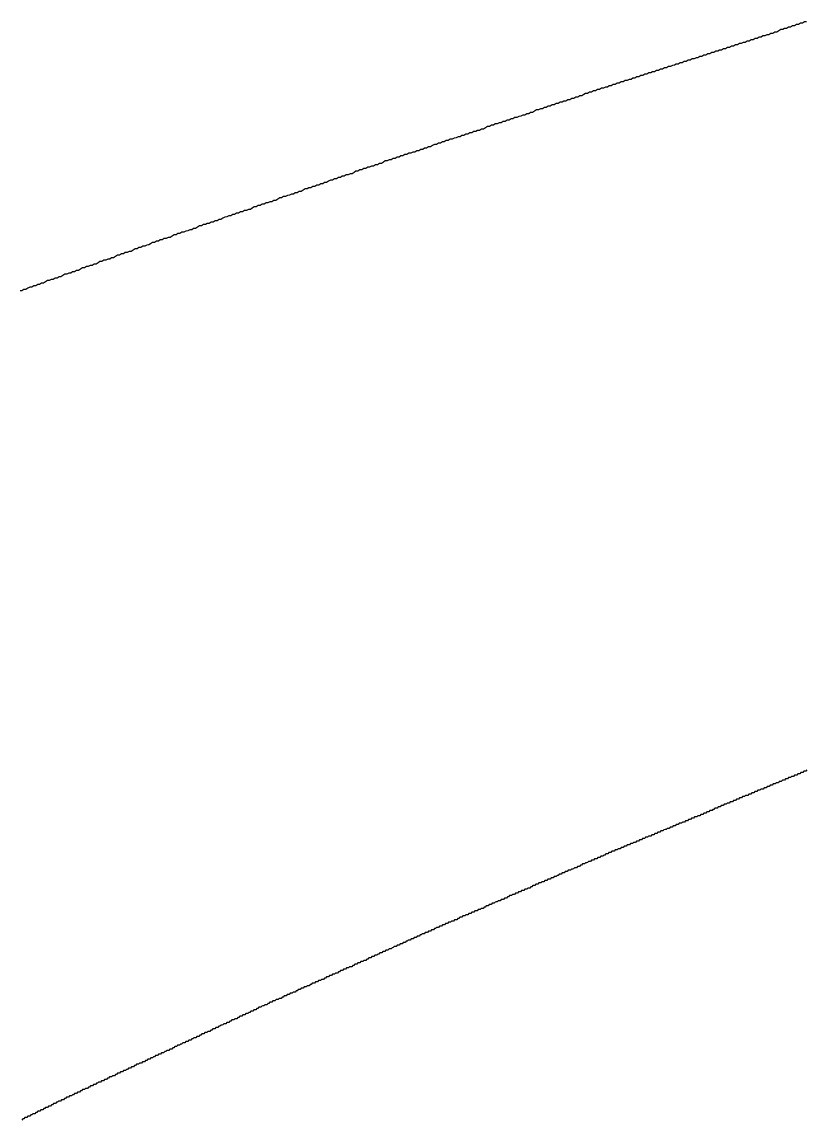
# Model space of a CAD drawing. Header units: millimetres. Extents: x 41 to 1041, y 1148 to 1248.
# Drawn here: x 85.12 to 91.41, y 1178.69 to 1187.48 of the extents above; entities that cross this region are included whole.
import ezdxf

# ---------------------------------------------------------------- set-up
doc = ezdxf.new("R2010")
doc.units = ezdxf.units.MM

msp = doc.modelspace()

# ---------------------------------------------------------------- linework, layer by layer
at = {"color": 3}
for points in [[(91.4097, 1187.4844, 0), (91.3937, 1187.4843, 0), (91.3778, 1187.4742, 0), (91.3618, 1187.4741, 0), (91.3459, 1187.4639, 0), (91.3299, 1187.4638, 0), (91.315, 1187.4537, 0), (91.299, 1187.4536, 0), (91.283, 1187.4435, 0), (91.267, 1187.4434, 0), (91.2511, 1187.4333, 0), (91.2351, 1187.4332, 0), (91.2202, 1187.4231, 0), (91.2042, 1187.423, 0), (91.1882, 1187.4129, 0), (91.1723, 1187.4028, 0), (91.1563, 1187.4027, 0), (91.1414, 1187.3925, 0), (91.1254, 1187.3924, 0), (91.1094, 1187.3823, 0), (91.0934, 1187.3822, 0), (91.0775, 1187.3721, 0), (91.0615, 1187.372, 0), (91.0466, 1187.3619, 0), (91.0306, 1187.3618, 0), (91.0146, 1187.3517, 0), (90.9986, 1187.3516, 0), (90.9827, 1187.3415, 0), (90.9677, 1187.3414, 0), (90.9518, 1187.3313, 0), (90.9358, 1187.3311, 0), (90.9199, 1187.321, 0), (90.9039, 1187.3209, 0), (90.8879, 1187.3108, 0), (90.8729, 1187.3107, 0), (90.857, 1187.3006, 0), (90.841, 1187.3005, 0), (90.8251, 1187.2904, 0), (90.8091, 1187.2903, 0), (90.7941, 1187.2802, 0), (90.7781, 1187.2801, 0), (90.7622, 1187.27, 0), (90.7462, 1187.2698, 0), (90.7303, 1187.2597, 0), (90.7143, 1187.2596, 0), (90.6993, 1187.2495, 0), (90.6833, 1187.2494, 0), (90.6674, 1187.2393, 0), (90.6514, 1187.2392, 0), (90.6355, 1187.2291, 0), (90.6195, 1187.229, 0), (90.6045, 1187.2189, 0), (90.5885, 1187.2188, 0), (90.5726, 1187.2087, 0), (90.5566, 1187.2086, 0), (90.5407, 1187.1984, 0), (90.5257, 1187.1983, 0), (90.5098, 1187.1882, 0), (90.4938, 1187.1881, 0), (90.4778, 1187.178, 0), (90.4618, 1187.1779, 0), (90.4459, 1187.1678, 0), (90.4309, 1187.1677, 0), (90.415, 1187.1576, 0), (90.399, 1187.1575, 0), (90.383, 1187.1474, 0), (90.367, 1187.1473, 0), (90.3521, 1187.1372, 0), (90.3361, 1187.137, 0), (90.3202, 1187.1269, 0), (90.3042, 1187.1268, 0), (90.2882, 1187.1167, 0), (90.2722, 1187.1166, 0), (90.2573, 1187.1065, 0), (90.2413, 1187.1064, 0), (90.2254, 1187.0963, 0), (90.2094, 1187.0962, 0), (90.1934, 1187.0861, 0), (90.1784, 1187.086, 0), (90.1625, 1187.0759, 0), (90.1465, 1187.0757, 0), (90.1306, 1187.0656, 0), (90.1146, 1187.0655, 0), (90.0986, 1187.0554, 0), (90.0836, 1187.0553, 0), (90.0677, 1187.0452, 0), (90.0517, 1187.0451, 0), (90.0358, 1187.035, 0), (90.0198, 1187.0349, 0), (90.0049, 1187.0248, 0), (89.9889, 1187.0247, 0), (89.9729, 1187.0146, 0), (89.9569, 1187.0144, 0), (89.941, 1187.0043, 0), (89.925, 1187.0042, 0), (89.9101, 1186.9941, 0), (89.8941, 1186.994, 0), (89.8781, 1186.9839, 0), (89.8621, 1186.9838, 0), (89.8462, 1186.9737, 0), (89.8312, 1186.9736, 0), (89.8153, 1186.9635, 0), (89.7993, 1186.9634, 0), (89.7833, 1186.9533, 0), (89.7673, 1186.9532, 0), (89.7514, 1186.943, 0), (89.7364, 1186.9429, 0), (89.7205, 1186.9328, 0), (89.7045, 1186.9327, 0), (89.6885, 1186.9226, 0), (89.6725, 1186.9225, 0), (89.6576, 1186.9124, 0), (89.6416, 1186.9123, 0), (89.6257, 1186.9022, 0), (89.6098, 1186.8921, 0), (89.5948, 1186.892, 0), (89.5788, 1186.8819, 0), (89.5628, 1186.8818, 0), (89.5469, 1186.8716, 0), (89.5309, 1186.8715, 0), (89.516, 1186.8614, 0), (89.5, 1186.8613, 0), (89.484, 1186.8512, 0), (89.468, 1186.8511, 0), (89.4531, 1186.841, 0), (89.4371, 1186.8409, 0), (89.4212, 1186.8308, 0), (89.4052, 1186.8307, 0), (89.3902, 1186.8206, 0), (89.3742, 1186.8205, 0), (89.3583, 1186.8104, 0), (89.3423, 1186.8102, 0), (89.3264, 1186.8001, 0), (89.3114, 1186.8, 0), (89.2954, 1186.7899, 0), (89.2794, 1186.7898, 0), (89.2635, 1186.7797, 0), (89.2485, 1186.7796, 0), (89.2326, 1186.7695, 0), (89.2166, 1186.7594, 0), (89.2006, 1186.7593, 0), (89.1857, 1186.7492, 0), (89.1697, 1186.7491, 0), (89.1538, 1186.739, 0), (89.1378, 1186.7388, 0), (89.1219, 1186.7287, 0), (89.1069, 1186.7286, 0), (89.0909, 1186.7185, 0), (89.0749, 1186.7184, 0), (89.059, 1186.7083, 0), (89.044, 1186.7082, 0), (89.0281, 1186.6981, 0), (89.0121, 1186.698, 0), (88.9961, 1186.6879, 0), (88.9801, 1186.6878, 0), (88.9652, 1186.6777, 0), (88.9492, 1186.6776, 0), (88.9333, 1186.6674, 0), (88.9173, 1186.6673, 0), (88.9023, 1186.6572, 0), (88.8863, 1186.6571, 0), (88.8704, 1186.647, 0), (88.8544, 1186.6469, 0), (88.8395, 1186.6368, 0), (88.8235, 1186.6267, 0), (88.8075, 1186.6266, 0), (88.7916, 1186.6165, 0), (88.7756, 1186.6164, 0), (88.7607, 1186.6063, 0), (88.7447, 1186.6062, 0), (88.7288, 1186.5961, 0), (88.7128, 1186.5959, 0), (88.6978, 1186.5858, 0), (88.6818, 1186.5857, 0), (88.6659, 1186.5756, 0), (88.6499, 1186.5755, 0), (88.635, 1186.5654, 0), (88.619, 1186.5653, 0), (88.603, 1186.5552, 0), (88.587, 1186.5551, 0), (88.5711, 1186.545, 0), (88.5561, 1186.5449, 0), (88.5402, 1186.5348, 0), (88.5242, 1186.5347, 0), (88.5082, 1186.5245, 0), (88.4932, 1186.5244, 0), (88.4773, 1186.5143, 0), (88.4613, 1186.5142, 0), (88.4454, 1186.5041, 0), (88.4304, 1186.504, 0), (88.4144, 1186.4939, 0), (88.3985, 1186.4838, 0), (88.3825, 1186.4837, 0), (88.3666, 1186.4736, 0), (88.3516, 1186.4735, 0), (88.3357, 1186.4634, 0), (88.3197, 1186.4633, 0), (88.3037, 1186.4531, 0), (88.2887, 1186.453, 0), (88.2728, 1186.4429, 0), (88.2568, 1186.4428, 0), (88.2409, 1186.4327, 0), (88.2259, 1186.4326, 0), (88.2099, 1186.4225, 0), (88.1939, 1186.4224, 0), (88.178, 1186.4123, 0), (88.162, 1186.4122, 0), (88.1471, 1186.4021, 0), (88.1311, 1186.402, 0), (88.1151, 1186.3919, 0), (88.0991, 1186.3917, 0), (88.0842, 1186.3816, 0), (88.0682, 1186.3815, 0), (88.0523, 1186.3714, 0), (88.0363, 1186.3713, 0), (88.0213, 1186.3612, 0), (88.0054, 1186.3511, 0), (87.9894, 1186.351, 0), (87.9735, 1186.3409, 0), (87.9585, 1186.3408, 0), (87.9425, 1186.3307, 0), (87.9265, 1186.3306, 0), (87.9106, 1186.3205, 0), (87.8956, 1186.3204, 0), (87.8797, 1186.3102, 0), (87.8637, 1186.3101, 0), (87.8488, 1186.3, 0), (87.8328, 1186.2999, 0), (87.8168, 1186.2898, 0), (87.8008, 1186.2897, 0), (87.7859, 1186.2796, 0), (87.77, 1186.2695, 0), (87.754, 1186.2694, 0), (87.739, 1186.2593, 0), (87.723, 1186.2592, 0), (87.7071, 1186.2491, 0), (87.6911, 1186.249, 0), (87.6762, 1186.2389, 0), (87.6602, 1186.2387, 0), (87.6442, 1186.2286, 0), (87.6292, 1186.2285, 0), (87.6133, 1186.2184, 0), (87.5973, 1186.2183, 0), (87.5814, 1186.2082, 0), (87.5664, 1186.1981, 0), (87.5504, 1186.198, 0), (87.5345, 1186.1879, 0), (87.5195, 1186.1878, 0), (87.5036, 1186.1777, 0), (87.4876, 1186.1776, 0), (87.4717, 1186.1675, 0), (87.4567, 1186.1673, 0), (87.4407, 1186.1572, 0), (87.4247, 1186.1571, 0), (87.4098, 1186.147, 0), (87.3938, 1186.1469, 0), (87.3779, 1186.1368, 0), (87.3629, 1186.1267, 0), (87.3469, 1186.1266, 0), (87.331, 1186.1165, 0), (87.315, 1186.1164, 0), (87.3001, 1186.1063, 0), (87.2841, 1186.1062, 0), (87.2681, 1186.0961, 0), (87.2531, 1186.096, 0), (87.2372, 1186.0858, 0), (87.2212, 1186.0857, 0), (87.2053, 1186.0756, 0), (87.1903, 1186.0755, 0), (87.1743, 1186.0654, 0), (87.1584, 1186.0553, 0), (87.1434, 1186.0552, 0), (87.1275, 1186.0451, 0), (87.1115, 1186.045, 0), (87.0955, 1186.0349, 0), (87.0805, 1186.0348, 0), (87.0646, 1186.0247, 0), (87.0486, 1186.0246, 0), (87.0337, 1186.0145, 0), (87.0177, 1186.0143, 0), (87.0018, 1186.0042, 0), (86.9858, 1186.0041, 0), (86.9708, 1185.994, 0), (86.9549, 1185.9839, 0), (86.9389, 1185.9838, 0), (86.924, 1185.9737, 0), (86.908, 1185.9736, 0), (86.892, 1185.9635, 0), (86.876, 1185.9634, 0), (86.8611, 1185.9533, 0), (86.8451, 1185.9532, 0), (86.8292, 1185.9431, 0), (86.8142, 1185.943, 0), (86.7982, 1185.9328, 0), (86.7822, 1185.9327, 0), (86.7673, 1185.9226, 0), (86.7513, 1185.9225, 0), (86.7354, 1185.9124, 0), (86.7194, 1185.9023, 0), (86.7044, 1185.9022, 0), (86.6885, 1185.8921, 0), (86.6725, 1185.892, 0), (86.6576, 1185.8819, 0), (86.6416, 1185.8818, 0), (86.6257, 1185.8717, 0), (86.6097, 1185.8716, 0), (86.5947, 1185.8615, 0), (86.5787, 1185.8613, 0), (86.5628, 1185.8512, 0), (86.5478, 1185.8511, 0), (86.5319, 1185.841, 0), (86.5159, 1185.8309, 0), (86.4999, 1185.8308, 0), (86.485, 1185.8207, 0), (86.469, 1185.8206, 0), (86.4531, 1185.8105, 0), (86.4381, 1185.8104, 0), (86.4221, 1185.8003, 0), (86.4061, 1185.8002, 0), (86.3902, 1185.7901, 0), (86.3752, 1185.79, 0), (86.3593, 1185.7798, 0), (86.3433, 1185.7797, 0), (86.3283, 1185.7696, 0), (86.3124, 1185.7595, 0), (86.2964, 1185.7594, 0), (86.2805, 1185.7493, 0), (86.2655, 1185.7492, 0), (86.2496, 1185.7391, 0), (86.2336, 1185.739, 0), (86.2186, 1185.7289, 0), (86.2026, 1185.7288, 0), (86.1877, 1185.7187, 0), (86.1717, 1185.7186, 0), (86.1558, 1185.7085, 0), (86.1408, 1185.6984, 0), (86.1248, 1185.6982, 0), (86.1089, 1185.6881, 0), (86.0939, 1185.688, 0), (86.078, 1185.6779, 0), (86.062, 1185.6778, 0), (86.047, 1185.6677, 0), (86.031, 1185.6676, 0), (86.0151, 1185.6575, 0), (86.0002, 1185.6474, 0), (85.9842, 1185.6473, 0), (85.9682, 1185.6372, 0), (85.9532, 1185.6371, 0), (85.9373, 1185.627, 0), (85.9213, 1185.6268, 0), (85.9064, 1185.6167, 0), (85.8904, 1185.6166, 0), (85.8754, 1185.6065, 0), (85.8595, 1185.5964, 0), (85.8435, 1185.5963, 0), (85.8286, 1185.5862, 0), (85.8126, 1185.5861, 0), (85.7967, 1185.576, 0), (85.7817, 1185.5759, 0), (85.7657, 1185.5658, 0), (85.7497, 1185.5657, 0), (85.7348, 1185.5556, 0), (85.7189, 1185.5455, 0), (85.7029, 1185.5454, 0), (85.6879, 1185.5353, 0), (85.6719, 1185.5351, 0), (85.656, 1185.525, 0), (85.641, 1185.5249, 0), (85.6251, 1185.5148, 0), (85.6101, 1185.5147, 0), (85.5941, 1185.5046, 0), (85.5782, 1185.4945, 0), (85.5632, 1185.4944, 0), (85.5473, 1185.4843, 0), (85.5313, 1185.4842, 0), (85.5163, 1185.4741, 0), (85.5003, 1185.474, 0), (85.4844, 1185.4639, 0), (85.4694, 1185.4638, 0), (85.4535, 1185.4536, 0), (85.4376, 1185.4435, 0), (85.4226, 1185.4434, 0), (85.4066, 1185.4333, 0), (85.3906, 1185.4332, 0), (85.3757, 1185.4231, 0), (85.3597, 1185.423, 0), (85.3438, 1185.4129, 0), (85.3288, 1185.4128, 0), (85.3128, 1185.4027, 0), (85.2979, 1185.3926, 0), (85.2819, 1185.3925, 0), (85.266, 1185.3824, 0), (85.251, 1185.3823, 0), (85.235, 1185.3722, 0), (85.219, 1185.372, 0), (85.2041, 1185.3619, 0), (85.1881, 1185.3618, 0), (85.1722, 1185.3517, 0), (85.1572, 1185.3416, 0), (85.1412, 1185.3415, 0), (85.1253, 1185.3314, 0), (85.1103, 1185.3313, 0)], [(91.4147, 1181.4943, 0), (91.4067, 1181.4842, 0), (91.3987, 1181.4842, 0), (91.3907, 1181.4841, 0), (91.3818, 1181.4741, 0), (91.3738, 1181.474, 0), (91.3658, 1181.4739, 0), (91.3579, 1181.4639, 0), (91.3489, 1181.4638, 0), (91.3409, 1181.4638, 0), (91.3329, 1181.4537, 0), (91.3249, 1181.4537, 0), (91.3159, 1181.4536, 0), (91.308, 1181.4435, 0), (91.3, 1181.4435, 0), (91.292, 1181.4434, 0), (91.2831, 1181.4334, 0), (91.2751, 1181.4333, 0), (91.2671, 1181.4333, 0), (91.2592, 1181.4232, 0), (91.2502, 1181.4232, 0), (91.2422, 1181.4231, 0), (91.2342, 1181.413, 0), (91.2262, 1181.413, 0), (91.2182, 1181.4129, 0), (91.2093, 1181.4029, 0), (91.2013, 1181.4028, 0), (91.1933, 1181.4028, 0), (91.1854, 1181.3927, 0), (91.1764, 1181.3926, 0), (91.1684, 1181.3926, 0), (91.1604, 1181.3825, 0), (91.1524, 1181.3825, 0), (91.1444, 1181.3824, 0), (91.1355, 1181.3724, 0), (91.1275, 1181.3723, 0), (91.1195, 1181.3723, 0), (91.1116, 1181.3622, 0), (91.1036, 1181.3622, 0), (91.0946, 1181.3621, 0), (91.0866, 1181.352, 0), (91.0786, 1181.352, 0), (91.0706, 1181.3519, 0), (91.0627, 1181.3419, 0), (91.0537, 1181.3418, 0), (91.0457, 1181.3418, 0), (91.0378, 1181.3317, 0), (91.0298, 1181.3316, 0), (91.0218, 1181.3316, 0), (91.0128, 1181.3215, 0), (91.0048, 1181.3215, 0), (90.9968, 1181.3214, 0), (90.9889, 1181.3114, 0), (90.9809, 1181.3113, 0), (90.9719, 1181.3113, 0), (90.964, 1181.3012, 0), (90.956, 1181.3011, 0), (90.948, 1181.3011, 0), (90.94, 1181.291, 0), (90.931, 1181.291, 0), (90.923, 1181.2909, 0), (90.9151, 1181.2809, 0), (90.9071, 1181.2808, 0), (90.8991, 1181.2808, 0), (90.8902, 1181.2707, 0), (90.8822, 1181.2706, 0), (90.8742, 1181.2706, 0), (90.8663, 1181.2605, 0), (90.8583, 1181.2605, 0), (90.8493, 1181.2604, 0), (90.8413, 1181.2504, 0), (90.8333, 1181.2503, 0), (90.8253, 1181.2502, 0), (90.8174, 1181.2402, 0), (90.8094, 1181.2401, 0), (90.8004, 1181.2401, 0), (90.7925, 1181.23, 0), (90.7845, 1181.23, 0), (90.7765, 1181.2299, 0), (90.7685, 1181.2199, 0), (90.7595, 1181.2198, 0), (90.7515, 1181.2197, 0), (90.7436, 1181.2097, 0), (90.7356, 1181.2096, 0), (90.7276, 1181.2096, 0), (90.7187, 1181.1995, 0), (90.7107, 1181.1995, 0), (90.7027, 1181.1994, 0), (90.6947, 1181.1894, 0), (90.6867, 1181.1893, 0), (90.6777, 1181.1892, 0), (90.6698, 1181.1792, 0), (90.6618, 1181.1791, 0), (90.6539, 1181.1691, 0), (90.6459, 1181.169, 0), (90.6369, 1181.169, 0), (90.6289, 1181.1589, 0), (90.6209, 1181.1588, 0), (90.6129, 1181.1588, 0), (90.605, 1181.1487, 0), (90.596, 1181.1487, 0), (90.588, 1181.1486, 0), (90.5801, 1181.1386, 0), (90.5721, 1181.1385, 0), (90.5641, 1181.1385, 0), (90.5551, 1181.1284, 0), (90.5471, 1181.1283, 0), (90.5391, 1181.1283, 0), (90.5312, 1181.1182, 0), (90.5232, 1181.1182, 0), (90.5142, 1181.1181, 0), (90.5063, 1181.1081, 0), (90.4983, 1181.108, 0), (90.4903, 1181.108, 0), (90.4824, 1181.0979, 0), (90.4734, 1181.0978, 0), (90.4654, 1181.0978, 0), (90.4574, 1181.0877, 0), (90.4494, 1181.0877, 0), (90.4414, 1181.0876, 0), (90.4325, 1181.0776, 0), (90.4245, 1181.0775, 0), (90.4165, 1181.0775, 0), (90.4086, 1181.0674, 0), (90.4006, 1181.0673, 0), (90.3916, 1181.0673, 0), (90.3836, 1181.0572, 0), (90.3756, 1181.0572, 0), (90.3676, 1181.0571, 0), (90.3597, 1181.0471, 0), (90.3507, 1181.047, 0), (90.3427, 1181.0469, 0), (90.3348, 1181.0369, 0), (90.3268, 1181.0368, 0), (90.3188, 1181.0368, 0), (90.3098, 1181.0267, 0), (90.3018, 1181.0267, 0), (90.2938, 1181.0266, 0), (90.2859, 1181.0166, 0), (90.2779, 1181.0165, 0), (90.2689, 1181.0164, 0), (90.261, 1181.0064, 0), (90.253, 1181.0063, 0), (90.245, 1181.0063, 0), (90.237, 1180.9962, 0), (90.228, 1180.9962, 0), (90.22, 1180.9961, 0), (90.2121, 1180.9861, 0), (90.2041, 1180.986, 0), (90.1961, 1180.9859, 0), (90.1872, 1180.9759, 0), (90.1792, 1180.9758, 0), (90.1712, 1180.9758, 0), (90.1632, 1180.9657, 0), (90.1552, 1180.9657, 0), (90.1463, 1180.9656, 0), (90.1383, 1180.9555, 0), (90.1303, 1180.9555, 0), (90.1223, 1180.9554, 0), (90.1144, 1180.9454, 0), (90.1054, 1180.9453, 0), (90.0974, 1180.9453, 0), (90.0895, 1180.9352, 0), (90.0815, 1180.9352, 0), (90.0735, 1180.9351, 0), (90.0645, 1180.925, 0), (90.0565, 1180.925, 0), (90.0485, 1180.9249, 0), (90.0406, 1180.9149, 0), (90.0326, 1180.9148, 0), (90.0236, 1180.9148, 0), (90.0157, 1180.9047, 0), (90.0077, 1180.9047, 0), (89.9997, 1180.9046, 0), (89.9917, 1180.8945, 0), (89.9827, 1180.8945, 0), (89.9747, 1180.8944, 0), (89.9668, 1180.8844, 0), (89.9588, 1180.8843, 0), (89.9508, 1180.8843, 0), (89.9419, 1180.8742, 0), (89.9339, 1180.8741, 0), (89.9259, 1180.8741, 0), (89.9179, 1180.864, 0), (89.9099, 1180.864, 0), (89.9009, 1180.8639, 0), (89.893, 1180.8539, 0), (89.885, 1180.8538, 0), (89.877, 1180.8538, 0), (89.8691, 1180.8437, 0), (89.8601, 1180.8436, 0), (89.8521, 1180.8436, 0), (89.8441, 1180.8335, 0), (89.8361, 1180.8335, 0), (89.8281, 1180.8334, 0), (89.8192, 1180.8234, 0), (89.8112, 1180.8233, 0), (89.8032, 1180.8233, 0), (89.7953, 1180.8132, 0), (89.7873, 1180.8131, 0), (89.7794, 1180.8031, 0), (89.7704, 1180.803, 0), (89.7624, 1180.803, 0), (89.7544, 1180.7929, 0), (89.7464, 1180.7929, 0), (89.7384, 1180.7928, 0), (89.7305, 1180.7828, 0), (89.7225, 1180.7827, 0), (89.7135, 1180.7826, 0), (89.7056, 1180.7726, 0), (89.6976, 1180.7725, 0), (89.6896, 1180.7725, 0), (89.6816, 1180.7624, 0), (89.6736, 1180.7624, 0), (89.6656, 1180.7623, 0), (89.6567, 1180.7523, 0), (89.6487, 1180.7522, 0), (89.6407, 1180.7521, 0), (89.6328, 1180.7421, 0), (89.6248, 1180.742, 0), (89.6168, 1180.742, 0), (89.6078, 1180.7319, 0), (89.5998, 1180.7319, 0), (89.5919, 1180.7218, 0), (89.5839, 1180.7218, 0), (89.5759, 1180.7217, 0), (89.568, 1180.7116, 0), (89.56, 1180.7116, 0), (89.551, 1180.7115, 0), (89.543, 1180.7015, 0), (89.535, 1180.7014, 0), (89.527, 1180.7014, 0), (89.5191, 1180.6913, 0), (89.5111, 1180.6913, 0), (89.5021, 1180.6912, 0), (89.4942, 1180.6811, 0), (89.4862, 1180.6811, 0), (89.4782, 1180.681, 0), (89.4702, 1180.671, 0), (89.4622, 1180.6709, 0), (89.4542, 1180.6709, 0), (89.4453, 1180.6608, 0), (89.4373, 1180.6608, 0), (89.4293, 1180.6607, 0), (89.4214, 1180.6506, 0), (89.4134, 1180.6506, 0), (89.4055, 1180.6405, 0), (89.3965, 1180.6405, 0), (89.3885, 1180.6404, 0), (89.3805, 1180.6304, 0), (89.3725, 1180.6303, 0), (89.3645, 1180.6303, 0), (89.3566, 1180.6202, 0), (89.3486, 1180.6201, 0), (89.3396, 1180.6201, 0), (89.3317, 1180.61, 0), (89.3237, 1180.61, 0), (89.3157, 1180.6099, 0), (89.3077, 1180.5999, 0), (89.2997, 1180.5998, 0), (89.2917, 1180.5998, 0), (89.2828, 1180.5897, 0), (89.2748, 1180.5896, 0), (89.2668, 1180.5896, 0), (89.2589, 1180.5795, 0), (89.2509, 1180.5795, 0), (89.2429, 1180.5794, 0), (89.2339, 1180.5694, 0), (89.2259, 1180.5693, 0), (89.2179, 1180.5693, 0), (89.21, 1180.5592, 0), (89.202, 1180.5591, 0), (89.1941, 1180.5491, 0), (89.1861, 1180.549, 0), (89.1771, 1180.549, 0), (89.1691, 1180.5389, 0), (89.1611, 1180.5389, 0), (89.1531, 1180.5388, 0), (89.1452, 1180.5288, 0), (89.1372, 1180.5287, 0), (89.1282, 1180.5286, 0), (89.1203, 1180.5186, 0), (89.1123, 1180.5185, 0), (89.1043, 1180.5185, 0), (89.0963, 1180.5084, 0), (89.0883, 1180.5084, 0), (89.0803, 1180.5083, 0), (89.0714, 1180.4982, 0), (89.0634, 1180.4982, 0), (89.0554, 1180.4981, 0), (89.0475, 1180.4881, 0), (89.0395, 1180.488, 0), (89.0315, 1180.488, 0), (89.0226, 1180.4779, 0), (89.0146, 1180.4779, 0), (89.0066, 1180.4678, 0), (88.9986, 1180.4678, 0), (88.9906, 1180.4677, 0), (88.9827, 1180.4576, 0), (88.9747, 1180.4576, 0), (88.9657, 1180.4575, 0), (88.9578, 1180.4475, 0), (88.9498, 1180.4474, 0), (88.9418, 1180.4474, 0), (88.9338, 1180.4373, 0), (88.9258, 1180.4373, 0), (88.9168, 1180.4372, 0), (88.9089, 1180.4271, 0), (88.9009, 1180.4271, 0), (88.8929, 1180.427, 0), (88.885, 1180.417, 0), (88.877, 1180.4169, 0), (88.869, 1180.4169, 0), (88.86, 1180.4068, 0), (88.852, 1180.4067, 0), (88.844, 1180.4067, 0), (88.8361, 1180.3966, 0), (88.8281, 1180.3966, 0), (88.8202, 1180.3865, 0), (88.8122, 1180.3865, 0), (88.8032, 1180.3864, 0), (88.7952, 1180.3764, 0), (88.7872, 1180.3763, 0), (88.7792, 1180.3762, 0), (88.7713, 1180.3662, 0), (88.7633, 1180.3661, 0), (88.7543, 1180.3661, 0), (88.7464, 1180.356, 0), (88.7384, 1180.356, 0), (88.7304, 1180.3559, 0), (88.7225, 1180.3459, 0), (88.7145, 1180.3458, 0), (88.7065, 1180.3458, 0), (88.6975, 1180.3357, 0), (88.6895, 1180.3356, 0), (88.6815, 1180.3356, 0), (88.6736, 1180.3255, 0), (88.6656, 1180.3255, 0), (88.6576, 1180.3254, 0), (88.6487, 1180.3154, 0), (88.6407, 1180.3153, 0), (88.6327, 1180.3152, 0), (88.6247, 1180.3052, 0), (88.6167, 1180.3051, 0), (88.6088, 1180.2951, 0), (88.6008, 1180.295, 0), (88.5918, 1180.295, 0), (88.5839, 1180.2849, 0), (88.5759, 1180.2849, 0), (88.5679, 1180.2848, 0), (88.5599, 1180.2747, 0), (88.5519, 1180.2747, 0), (88.5429, 1180.2746, 0), (88.535, 1180.2646, 0), (88.527, 1180.2645, 0), (88.519, 1180.2645, 0), (88.5111, 1180.2544, 0), (88.5031, 1180.2544, 0), (88.4951, 1180.2543, 0), (88.4861, 1180.2442, 0), (88.4781, 1180.2442, 0), (88.4701, 1180.2441, 0), (88.4622, 1180.2341, 0), (88.4542, 1180.234, 0), (88.4462, 1180.234, 0), (88.4373, 1180.2239, 0), (88.4293, 1180.2239, 0), (88.4213, 1180.2138, 0), (88.4133, 1180.2137, 0), (88.4053, 1180.2137, 0), (88.3974, 1180.2036, 0), (88.3894, 1180.2036, 0), (88.3814, 1180.2035, 0), (88.3735, 1180.1935, 0), (88.3645, 1180.1934, 0), (88.3565, 1180.1934, 0), (88.3486, 1180.1833, 0), (88.3406, 1180.1832, 0), (88.3326, 1180.1832, 0), (88.3246, 1180.1731, 0), (88.3166, 1180.1731, 0), (88.3087, 1180.163, 0), (88.3007, 1180.163, 0), (88.2927, 1180.1629, 0), (88.2838, 1180.1529, 0), (88.2758, 1180.1528, 0), (88.2678, 1180.1528, 0), (88.2598, 1180.1427, 0), (88.2518, 1180.1426, 0), (88.2438, 1180.1426, 0), (88.2359, 1180.1325, 0), (88.2279, 1180.1325, 0), (88.2199, 1180.1324, 0), (88.211, 1180.1224, 0), (88.203, 1180.1223, 0), (88.195, 1180.1123, 0), (88.187, 1180.1122, 0), (88.179, 1180.1121, 0), (88.1711, 1180.1021, 0), (88.1631, 1180.102, 0), (88.1551, 1180.102, 0), (88.1472, 1180.0919, 0), (88.1382, 1180.0919, 0), (88.1302, 1180.0918, 0), (88.1222, 1180.0818, 0), (88.1142, 1180.0817, 0), (88.1062, 1180.0816, 0), (88.0983, 1180.0716, 0), (88.0903, 1180.0715, 0), (88.0824, 1180.0615, 0), (88.0744, 1180.0614, 0), (88.0664, 1180.0614, 0), (88.0574, 1180.0513, 0), (88.0494, 1180.0513, 0), (88.0414, 1180.0512, 0), (88.0335, 1180.0411, 0), (88.0255, 1180.0411, 0), (88.0175, 1180.041, 0), (88.0096, 1180.031, 0), (88.0016, 1180.0309, 0), (87.9936, 1180.0309, 0), (87.9847, 1180.0208, 0), (87.9767, 1180.0208, 0), (87.9687, 1180.0107, 0), (87.9607, 1180.0106, 0), (87.9527, 1180.0106, 0), (87.9448, 1180.0005, 0), (87.9368, 1180.0005, 0), (87.9288, 1180.0004, 0), (87.9209, 1179.9904, 0), (87.9129, 1179.9903, 0), (87.9039, 1179.9903, 0), (87.8959, 1179.9802, 0), (87.8879, 1179.9802, 0), (87.88, 1179.9701, 0), (87.872, 1179.97, 0), (87.864, 1179.97, 0), (87.8561, 1179.9599, 0), (87.8481, 1179.9599, 0), (87.8401, 1179.9598, 0), (87.8311, 1179.9498, 0), (87.8231, 1179.9497, 0), (87.8151, 1179.9497, 0), (87.8072, 1179.9396, 0), (87.7992, 1179.9395, 0), (87.7912, 1179.9395, 0), (87.7833, 1179.9294, 0), (87.7753, 1179.9294, 0), (87.7673, 1179.9193, 0), (87.7583, 1179.9193, 0), (87.7503, 1179.9192, 0), (87.7424, 1179.9092, 0), (87.7344, 1179.9091, 0), (87.7264, 1179.909, 0), (87.7185, 1179.899, 0), (87.7105, 1179.8989, 0), (87.7025, 1179.8989, 0), (87.6945, 1179.8888, 0), (87.6865, 1179.8888, 0), (87.6775, 1179.8887, 0), (87.6696, 1179.8787, 0), (87.6616, 1179.8786, 0), (87.6537, 1179.8685, 0), (87.6457, 1179.8685, 0), (87.6377, 1179.8684, 0), (87.6298, 1179.8584, 0), (87.6218, 1179.8583, 0), (87.6138, 1179.8583, 0), (87.6048, 1179.8482, 0), (87.5968, 1179.8482, 0), (87.5888, 1179.8481, 0), (87.5809, 1179.8381, 0), (87.5729, 1179.838, 0), (87.5649, 1179.8379, 0), (87.557, 1179.8279, 0), (87.549, 1179.8278, 0), (87.541, 1179.8178, 0), (87.532, 1179.8177, 0), (87.524, 1179.8177, 0), (87.5161, 1179.8076, 0), (87.5081, 1179.8076, 0), (87.5001, 1179.8075, 0), (87.4922, 1179.7974, 0), (87.4842, 1179.7974, 0), (87.4762, 1179.7973, 0), (87.4682, 1179.7873, 0), (87.4592, 1179.7872, 0), (87.4512, 1179.7872, 0), (87.4433, 1179.7771, 0), (87.4353, 1179.7771, 0), (87.4274, 1179.767, 0), (87.4194, 1179.7669, 0), (87.4114, 1179.7669, 0), (87.4034, 1179.7568, 0), (87.3954, 1179.7568, 0), (87.3874, 1179.7567, 0), (87.3785, 1179.7467, 0), (87.3705, 1179.7466, 0), (87.3625, 1179.7466, 0), (87.3546, 1179.7365, 0), (87.3466, 1179.7364, 0), (87.3386, 1179.7364, 0), (87.3307, 1179.7263, 0), (87.3227, 1179.7263, 0), (87.3147, 1179.7162, 0), (87.3057, 1179.7162, 0), (87.2977, 1179.7161, 0), (87.2898, 1179.7061, 0), (87.2818, 1179.706, 0), (87.2738, 1179.7059, 0), (87.2659, 1179.6959, 0), (87.2579, 1179.6958, 0), (87.2499, 1179.6958, 0), (87.2419, 1179.6857, 0), (87.2329, 1179.6857, 0), (87.2249, 1179.6856, 0), (87.217, 1179.6756, 0), (87.209, 1179.6755, 0), (87.2011, 1179.6655, 0), (87.1931, 1179.6654, 0), (87.1851, 1179.6653, 0), (87.1771, 1179.6553, 0), (87.1691, 1179.6552, 0), (87.1611, 1179.6552, 0), (87.1522, 1179.6451, 0), (87.1442, 1179.6451, 0), (87.1362, 1179.645, 0), (87.1283, 1179.635, 0), (87.1203, 1179.6349, 0), (87.1123, 1179.6348, 0), (87.1043, 1179.6248, 0), (87.0963, 1179.6247, 0), (87.0884, 1179.6147, 0), (87.0794, 1179.6146, 0), (87.0714, 1179.6146, 0), (87.0635, 1179.6045, 0), (87.0555, 1179.6045, 0), (87.0475, 1179.6044, 0), (87.0395, 1179.5943, 0), (87.0315, 1179.5943, 0), (87.0235, 1179.5942, 0), (87.0156, 1179.5842, 0), (87.0076, 1179.5841, 0), (86.9997, 1179.5741, 0), (86.9917, 1179.574, 0), (86.9837, 1179.574, 0), (86.9748, 1179.5639, 0), (86.9668, 1179.5638, 0), (86.9588, 1179.5638, 0), (86.9508, 1179.5537, 0), (86.9428, 1179.5537, 0), (86.9349, 1179.5436, 0), (86.9269, 1179.5436, 0), (86.9189, 1179.5435, 0), (86.911, 1179.5335, 0), (86.903, 1179.5334, 0), (86.895, 1179.5334, 0), (86.887, 1179.5233, 0), (86.879, 1179.5232, 0), (86.871, 1179.5232, 0), (86.8631, 1179.5131, 0), (86.8551, 1179.5131, 0), (86.8472, 1179.503, 0), (86.8392, 1179.503, 0), (86.8302, 1179.5029, 0), (86.8222, 1179.4929, 0), (86.8142, 1179.4928, 0), (86.8062, 1179.4928, 0), (86.7983, 1179.4827, 0), (86.7903, 1179.4826, 0), (86.7824, 1179.4726, 0), (86.7744, 1179.4725, 0), (86.7664, 1179.4725, 0), (86.7584, 1179.4624, 0), (86.7504, 1179.4624, 0), (86.7424, 1179.4623, 0), (86.7345, 1179.4523, 0), (86.7265, 1179.4522, 0), (86.7185, 1179.4522, 0), (86.7106, 1179.4421, 0), (86.7026, 1179.442, 0), (86.6946, 1179.432, 0), (86.6856, 1179.4319, 0), (86.6776, 1179.4319, 0), (86.6697, 1179.4218, 0), (86.6617, 1179.4218, 0), (86.6537, 1179.4217, 0), (86.6458, 1179.4117, 0), (86.6378, 1179.4116, 0), (86.6299, 1179.4015, 0), (86.6219, 1179.4015, 0), (86.6139, 1179.4014, 0), (86.6059, 1179.3914, 0), (86.5979, 1179.3913, 0), (86.5899, 1179.3913, 0), (86.582, 1179.3812, 0), (86.574, 1179.3812, 0), (86.566, 1179.3811, 0), (86.5581, 1179.3711, 0), (86.5501, 1179.371, 0), (86.5411, 1179.3609, 0), (86.5331, 1179.3609, 0), (86.5251, 1179.3608, 0), (86.5172, 1179.3508, 0), (86.5092, 1179.3507, 0), (86.5012, 1179.3507, 0), (86.4933, 1179.3406, 0), (86.4853, 1179.3406, 0), (86.4773, 1179.3305, 0), (86.4693, 1179.3304, 0), (86.4613, 1179.3304, 0), (86.4534, 1179.3203, 0), (86.4454, 1179.3203, 0), (86.4374, 1179.3202, 0), (86.4295, 1179.3102, 0), (86.4215, 1179.3101, 0), (86.4135, 1179.3101, 0), (86.4045, 1179.3, 0), (86.3965, 1179.2999, 0), (86.3886, 1179.2899, 0), (86.3806, 1179.2898, 0), (86.3726, 1179.2898, 0), (86.3647, 1179.2797, 0), (86.3567, 1179.2797, 0), (86.3487, 1179.2796, 0), (86.3407, 1179.2696, 0), (86.3327, 1179.2695, 0), (86.3248, 1179.2595, 0), (86.3168, 1179.2594, 0), (86.3088, 1179.2593, 0), (86.3009, 1179.2493, 0), (86.2929, 1179.2492, 0), (86.2849, 1179.2492, 0), (86.277, 1179.2391, 0), (86.269, 1179.2391, 0), (86.26, 1179.229, 0), (86.252, 1179.229, 0), (86.244, 1179.2289, 0), (86.2361, 1179.2188, 0), (86.2281, 1179.2188, 0), (86.2201, 1179.2187, 0), (86.2122, 1179.2087, 0), (86.2042, 1179.2086, 0), (86.1962, 1179.2086, 0), (86.1882, 1179.1985, 0), (86.1802, 1179.1985, 0), (86.1723, 1179.1884, 0), (86.1643, 1179.1884, 0), (86.1563, 1179.1883, 0), (86.1484, 1179.1782, 0), (86.1404, 1179.1782, 0), (86.1324, 1179.1781, 0), (86.1244, 1179.1681, 0), (86.1154, 1179.168, 0), (86.1075, 1179.158, 0), (86.0995, 1179.1579, 0), (86.0915, 1179.1579, 0), (86.0836, 1179.1478, 0), (86.0756, 1179.1478, 0), (86.0676, 1179.1477, 0), (86.0596, 1179.1376, 0), (86.0516, 1179.1376, 0), (86.0436, 1179.1375, 0), (86.0357, 1179.1275, 0), (86.0277, 1179.1274, 0), (86.0198, 1179.1174, 0), (86.0118, 1179.1173, 0), (86.0038, 1179.1173, 0), (85.9958, 1179.1072, 0), (85.9878, 1179.1072, 0), (85.9788, 1179.1071, 0), (85.9709, 1179.097, 0), (85.9629, 1179.097, 0), (85.955, 1179.0869, 0), (85.947, 1179.0869, 0), (85.939, 1179.0868, 0), (85.9311, 1179.0768, 0), (85.9231, 1179.0767, 0), (85.9151, 1179.0767, 0), (85.9071, 1179.0666, 0), (85.8991, 1179.0665, 0), (85.8911, 1179.0665, 0), (85.8832, 1179.0564, 0), (85.8752, 1179.0564, 0), (85.8673, 1179.0463, 0), (85.8593, 1179.0463, 0), (85.8513, 1179.0462, 0), (85.8433, 1179.0362, 0), (85.8343, 1179.0361, 0), (85.8263, 1179.036, 0), (85.8184, 1179.026, 0), (85.8104, 1179.0259, 0), (85.8025, 1179.0159, 0), (85.7945, 1179.0158, 0), (85.7865, 1179.0158, 0), (85.7785, 1179.0057, 0), (85.7705, 1179.0057, 0), (85.7625, 1179.0056, 0), (85.7546, 1178.9956, 0), (85.7466, 1178.9955, 0), (85.7386, 1178.9954, 0), (85.7307, 1178.9854, 0), (85.7227, 1178.9853, 0), (85.7147, 1178.9753, 0), (85.7067, 1178.9752, 0), (85.6987, 1178.9752, 0), (85.6898, 1178.9651, 0), (85.6818, 1178.9651, 0), (85.6738, 1178.965, 0), (85.6659, 1178.9549, 0), (85.6579, 1178.9549, 0), (85.6499, 1178.9448, 0), (85.6419, 1178.9448, 0), (85.634, 1178.9447, 0), (85.626, 1178.9347, 0), (85.618, 1178.9346, 0), (85.61, 1178.9346, 0), (85.6021, 1178.9245, 0), (85.5941, 1178.9245, 0), (85.5862, 1178.9144, 0), (85.5782, 1178.9143, 0), (85.5702, 1178.9143, 0), (85.5622, 1178.9042, 0), (85.5542, 1178.9042, 0), (85.5462, 1178.9041, 0), (85.5383, 1178.8941, 0), (85.5303, 1178.894, 0), (85.5224, 1178.884, 0), (85.5144, 1178.8839, 0), (85.5064, 1178.8839, 0), (85.4984, 1178.8738, 0), (85.4904, 1178.8737, 0), (85.4824, 1178.8737, 0), (85.4745, 1178.8636, 0), (85.4665, 1178.8636, 0), (85.4586, 1178.8535, 0), (85.4506, 1178.8535, 0), (85.4426, 1178.8534, 0), (85.4346, 1178.8434, 0), (85.4266, 1178.8433, 0), (85.4186, 1178.8433, 0), (85.4107, 1178.8332, 0), (85.4027, 1178.8331, 0), (85.3948, 1178.8231, 0), (85.3868, 1178.823, 0), (85.3788, 1178.823, 0), (85.3708, 1178.8129, 0), (85.3628, 1178.8129, 0), (85.3549, 1178.8028, 0), (85.3469, 1178.8028, 0), (85.3389, 1178.8027, 0), (85.331, 1178.7927, 0), (85.323, 1178.7926, 0), (85.315, 1178.7925, 0), (85.3071, 1178.7825, 0), (85.2991, 1178.7824, 0), (85.2911, 1178.7724, 0), (85.2831, 1178.7723, 0), (85.2751, 1178.7723, 0), (85.2672, 1178.7622, 0), (85.2592, 1178.7622, 0), (85.2512, 1178.7621, 0), (85.2433, 1178.7521, 0), (85.2353, 1178.752, 0), (85.2273, 1178.7419, 0), (85.2193, 1178.7419, 0), (85.2113, 1178.7418, 0), (85.2034, 1178.7318, 0), (85.1954, 1178.7317, 0), (85.1875, 1178.7217, 0), (85.1795, 1178.7216, 0), (85.1715, 1178.7216, 0), (85.1635, 1178.7115, 0), (85.1555, 1178.7115, 0), (85.1475, 1178.7114, 0), (85.1396, 1178.7013, 0), (85.1316, 1178.7013, 0), (85.1237, 1178.6912, 0)]]:
    msp.add_polyline3d(points, dxfattribs=at)

doc.saveas('drawing.dxf')
